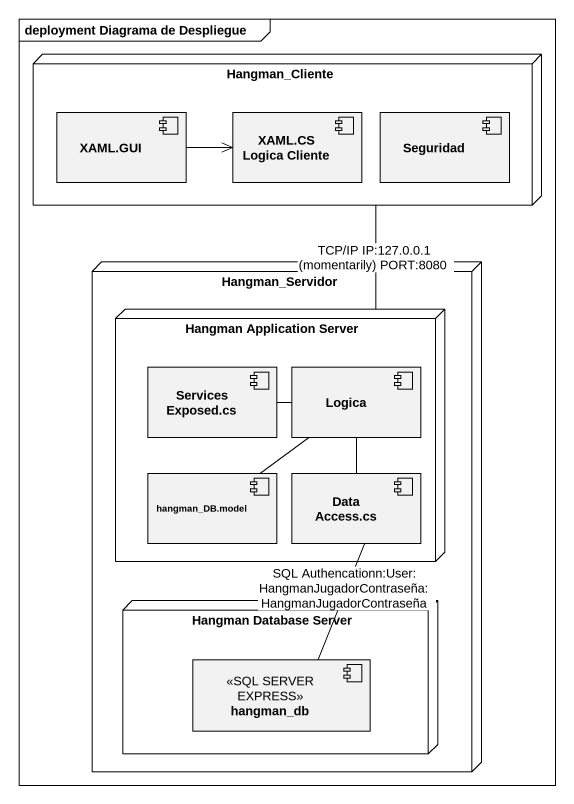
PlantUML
@startuml
mainframe deployment Diagrama de Despliegue
node Hangman_Cliente {
  component "XAML.GUI" as XAML_GUI
  component "XAML.CS Logica Cliente" as XAML_CS_Logica_Cliente
  component Seguridad
}
node Hangman_Servidor {
  node "Hangman Application Server" as Hangman_Application_Server {
    component "Services Exposed.cs" as Services_Exposed_cs
    component Logica
    component "hangman_DB.model" as hangman_DB_model
    component "Data Access.cs" as Data_Access_cs
  }
  node "Hangman Database Server" as Hangman_Database_Server {
    component hangman_db <<SQL SERVER EXPRESS>>
  }
}
XAML_GUI -right-> XAML_CS_Logica_Cliente
Hangman_Application_Server -up- Hangman_Cliente : TCP/IP IP:127.0.0.1 (momentarily) PORT:8080
Services_Exposed_cs -right- Logica
Logica -- hangman_DB_model
Logica -- Data_Access_cs
Data_Access_cs -- hangman_db : SQL Authencationn:User: HangmanJugadorContraseña:HangmanJugadorContraseña
@enduml
